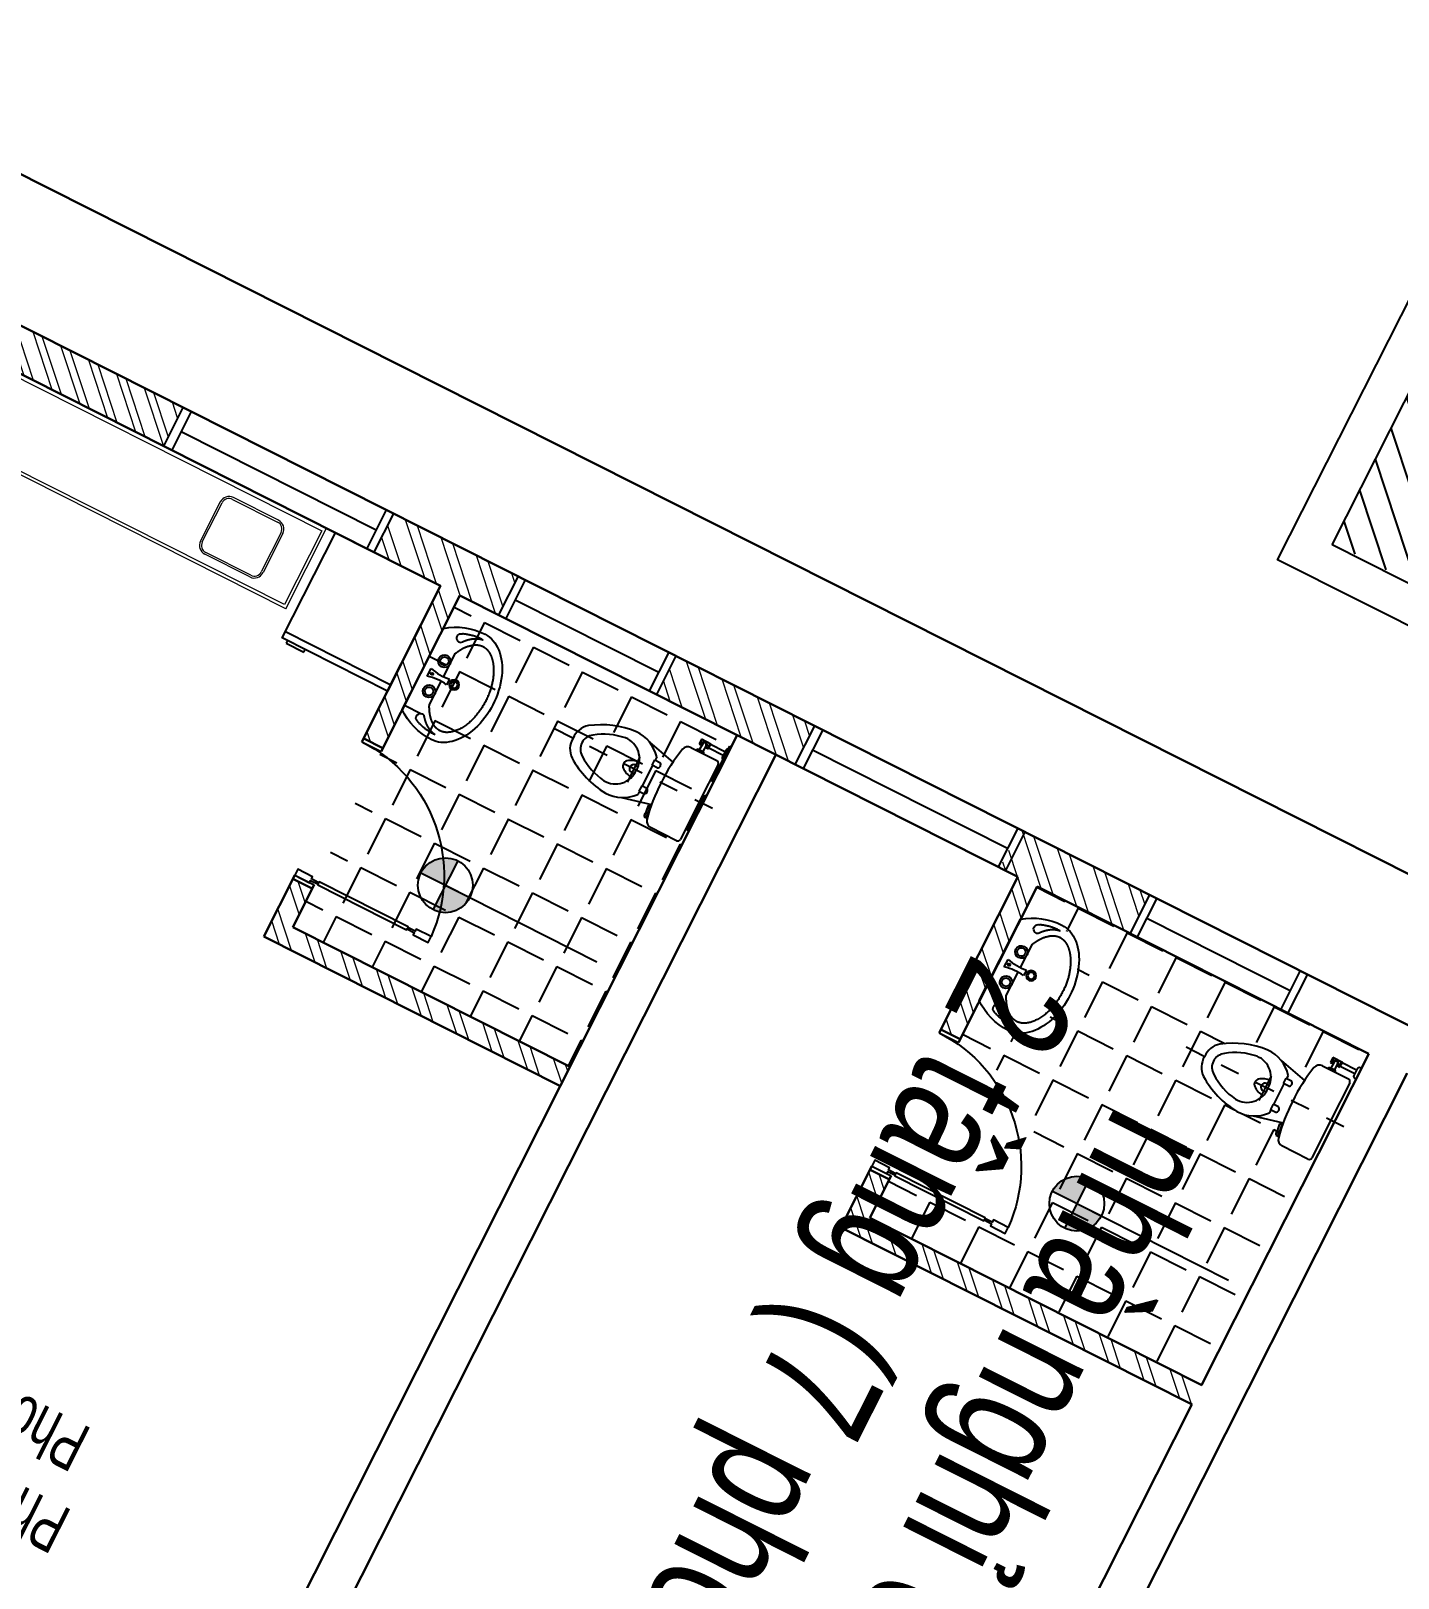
# Model space of a CAD drawing. Header units: metres. Extents: x 0 to 547597, y 0 to 1844684.
# Drawn here: x 543411.85 to 543418.8, y 1844567.6 to 1844575.48 of the extents above; entities that cross this region are included whole.
import ezdxf

# ---------------------------------------------------------------- set-up
doc = ezdxf.new("R2010")
doc.units = ezdxf.units.M
doc.linetypes.add('DASHDOT', pattern=[1, 0.5, -0.25, 0, -0.25])
for name, color, linetype in [('$DAM', 2, 'Continuous'), ('1', 7, 'Continuous'), ('5_Thep', 4, 'Continuous'), ('H', 7, 'Continuous'), ('INTERIER', 9, 'Continuous'), ('NOI-THAT', 32, 'Continuous'), ('VNC-Thay', 7, 'Continuous')]:
    doc.layers.add(name, color=color, linetype=linetype)
for name, color, linetype, lineweight in [('HATCH', 8, 'Continuous', 5), ('Text2', 7, 'Continuous', 20), ('tuong', 7, 'Continuous', 30)]:
    doc.layers.add(name, color=color, linetype=linetype, lineweight=lineweight)
doc.styles.add('cuong DAC', font='hoatbif.shx', dxfattribs={"width": 0.7})
doc.styles.add('VNA', font='hoatbif.shx', dxfattribs={"width": 0.8})

# ---------------------------------------------------------------- blocks, each defined once
blk = doc.blocks.new('cua')
blk.add_lwpolyline([(-16696.19807448714, 8505.647811495059), (-16773.97585226492, 8505.647811495059), (-16773.97585226492, 8517.314478161727), (-16812.8647411538, 8517.314478161727), (-16812.8647411538, 8513.425589272836), (-17279.53140782048, 8513.425589272792), (-17279.53140782048, 8517.31447816168), (-17318.42029670936, 8517.31447816168), (-17318.42029670936, 8505.647811495015), (-17396.19807448714, 8505.647811495015), (-17396.19807448714, 8536.758922606125), (-17318.42029670936, 8536.758922606125), (-17318.42029670936, 8525.092255939457), (-17279.53140782048, 8525.092255939457), (-17279.53140782048, 8528.981144828347), (-16812.8647411538, 8528.98114482839), (-16812.8647411538, 8525.092255939504), (-16773.97585226492, 8525.092255939504), (-16773.97585226492, 8536.758922606168), (-16696.19807448714, 8536.758922606168)], close=True)
blk.add_arc((-16695.66907456864, 8504.370692717283), 701.2773183000905, 90.04322037061468, 177.3528742839625)
blk = doc.blocks.new('LAV')
at = {"layer": 'NOI-THAT'}
for p, q in [((145.219574969422, -230.1586894102074), (142.9168766722578, 233.2717606964143)), ((32.21884723693074, 13.4114118610305), (31.55096125746786, 147.8270669393678)), ((-0.08025806363730226, 16.15236811112845), (0.08025806363730226, -16.15236811112845)), ((96.82746362879698, 5.865372994740028), (86.06588403806381, 5.811900740169222)), ((86.06588403806381, 5.811900740169222), (86.11938941381231, -4.956344667254598)), ((96.88096900454548, -4.902872412683791), (96.82746362879698, 5.865372994740028)), ((107.7228066589596, -21.00176826925599), (107.5087851559365, 22.07121336043929)), ((33.0107628240512, -145.9658706322953), (32.35051884692803, -13.0882097176509)), ((86.11938941381231, -4.956344667254598), (96.88096900454548, -4.902872412683791))]:
    blk.add_line(p, q, dxfattribs=at)
for radius in [25.84410800557292, 17.22940533704862]:
    blk.add_circle((-34.44232547674619, 0.9057137224153848), radius, dxfattribs=at)
for centre, start, end in [((40.68440553783148, 229.0131672480784), 242.7784148524127, 79.40505294573155), ((42.95053297340928, -227.0571997442021), 281.1643261622754, 117.7909642555943)]:
    blk.add_arc(centre, 22.94514318099504, start, end, dxfattribs=at)
for major_axis, ratio, start_param, end_param in [((1.495260191992124, -300.9291771554127), 0.6610589905331609, 3.141592653589839, 6.283185307179632), ((-315.1568780255221, -1.565954947811206), 0.9548551789215292, 4.020432548234856, 4.712389565324477), ((-315.1568780254954, -1.565954947757048), 0.9548551789215987, 1.570795741870226, 2.262752758945784)]:
    blk.add_ellipse((-57.01599826292659, 0.5573861477059836), major_axis=major_axis, ratio=ratio, start_param=start_param, end_param=end_param, dxfattribs=at)
at = {"layer": 'NOI-THAT', "extrusion": (0, 0, -0.9999999999999997)}
for centre in [(64.14143453854194, 86.46679678676082), (64.99752055040153, -85.82512973202029)]:
    blk.add_ellipse(centre, major_axis=(0.1605161244720039, -32.30473622228239), ratio=0.9993809746686814, dxfattribs=at)
at = {"layer": 'NOI-THAT', "extrusion": (0, 0, -1)}
for centre in [(64.14143453854194, 86.46679678676082), (64.99752055040153, -85.82512973202029)]:
    blk.add_ellipse(centre, major_axis=(-0.1070107562895699, 21.53649081482193), ratio=0.9993809746686813, dxfattribs=at)
at = {"layer": 'NOI-THAT', "extrusion": (0, 0, -0.9999999999999999)}
blk.add_ellipse((39.05471761377703, 285.8998890009716), major_axis=(1.354353743281756, -272.5709965105331), ratio=0.9993809746686365, start_param=-0.249048012321085, end_param=0.1491314032289188, dxfattribs=at)
at = {"layer": 'NOI-THAT', "extrusion": (0, 0, -1)}
blk.add_ellipse((41.89387336674554, -285.4955170531139), major_axis=(1.354354829603382, -272.5712118753692), ratio=0.9993809746683128, start_param=2.992461250346304, end_param=3.390641189495192, dxfattribs=at)
at = {"layer": 'NOI-THAT'}
for points, weights, knots in [([(31.55096125746786, 147.827066939386), (23.312948989289, 165.4744068782347), (13.31265402246208, 180.4399191348821), (-7.629077247227537, 211.7793683242524), (-33.21069143111527, 227.6321092259204), (-44.486008670312, 234.6193415989001), (-55.96616286483184, 238.0116005568451), (-63.80038192980282, 240.3265258925421), (-71.62951981525111, 240.9261321246921), (-74.54092377571214, 241.1491063504984), (-77.45007543633983, 241.1346513258795), (-88.18439037549251, 241.0813145442118), (-98.90189226636721, 237.7982610342771), (-110.3477694513131, 234.2920869604168), (-121.5530951904802, 227.1931525223663), (-146.9759115764899, 211.0869802473351), (-167.6051768995385, 179.5409726347025), (-167.9151352103072, 179.066988366427), (-168.2234761525035, 178.5900837405825), (-190.2908233089112, 144.45896945363), (-202.487254937776, 99.03218960424783), (-215.2571924750373, 51.46933197130784), (-214.9999699239997, -0.2980935531631985), (-214.7427473729913, -52.06551907761968), (-201.5007903494552, -99.49912852391935), (-188.6686650132324, -145.4646924117551), (-165.8203885879338, -179.6572999317686), (-162.5539691070881, -184.5455198230593), (-159.1244741127448, -189.1045371214097), (-140.7154670631715, -213.5766479486445), (-119.2970431343565, -226.8494900228214), (-108.0217258951889, -233.8367223957866), (-96.54157170066901, -237.2289813537755), (-85.79197406831372, -240.4053689044342), (-75.05765912913193, -240.3520321227952), (-73.05041455039463, -240.3420585039385), (-71.043159085777, -240.2190430567243), (-66.52134650766675, -239.9419219795782), (-62.00175385504554, -239.0913547516066), (-59.63276541240339, -238.6455216671566), (-57.26504654514429, -238.0422422478843), (-55.43494510064193, -237.5759442630188), (-53.60584229913366, -237.0156418311491), (-52.83769139631477, -236.7803369491992), (-52.06981416112103, -236.5284623804291), (-49.23628596293565, -235.599025147003), (-46.41024175674829, -234.445305885467), (-43.74914977200388, -233.3589275927916), (-41.09977295582939, -232.0757469122873), (-36.06299554427096, -229.6362692860093), (-31.09419056716431, -226.498797068296), (-31.02440659304557, -226.4547330970343), (-30.95463937499151, -226.4105333192674), (-25.23196332836235, -222.7850338906828), (-19.66094298569078, -218.2734787865738), (-13.51774559581826, -213.298560040086), (-7.633388699599891, -207.3072036783378), (-1.759345142563687, -201.3263481906288), (3.782204291972451, -194.4085166520201), (8.862244920819649, -188.0668128209763), (13.60609813012707, -181.0079918231895), (14.35635288206686, -179.8916179045736), (15.09744233403762, -178.7583534316036), (19.38423777882415, -172.2030408880928), (23.34870380860227, -165.1107050176324), (25.8320444078563, -160.6680674774361), (28.18019000445199, -156.0298644569957), (30.67544541544341, -151.1010809944528), (33.01076282402209, -145.9658706322916)], [1, 1.000919572861606, 1.010827474809378, 0.9851105129662574, 1.009779952820619, 1.005234675148428, 1.009230627501247, 1.008657363615327, 1.00861024753109, 1.008592727701194, 1.00864795722701, 1.007862066745325, 1.008065791406355, 1.003528461451454, 1.007517864071853, 0.9818859374605489, 1.006475481173745, 1.006147419806874, 1.005828398393119, 0.9835103565732518, 1.005434715120851, 0.9837439024121652, 1.004310016349428, 0.9826437749758625, 1.003187203687823, 0.9799855674505311, 1.002151532616711, 0.9980878032425269, 0.9952933097409425, 0.9805563765555676, 1.001117464528301, 0.9966123443632365, 1.000575191731384, 0.9997967482774912, 1, 1.000139371928707, 1.000313111796229, 1.000704722739953, 1.001270941690224, 1.001567986886598, 1.001913087286487, 1.002179991718034, 1.002475641066985, 1.002268595751503, 1.002100022282426, 1.001478463135217, 1.001379937487895, 1.001287180363919, 1.001658004061806, 1.002363741570722, 1.004748580390145, 1.004782154873939, 1.004816062153294, 0.9995745969293102, 0.9969704638660403, 0.9941145564780262, 0.9944306019722502, 0.9947462940306674, 0.9982268485056162, 1.001439004157314, 1.007346732996025, 1.008287447682526, 1.009296510378339, 1.005300809230828, 1.003021951181314, 1.001599730373199, 1.000846207706589, 1.000046718885885, 1], [1.094495175849366, 1.094495175849366, 1.094495175849366, 1.198105464891217, 1.198105464891217, 1.43164382111272, 1.43164382111272, 1.554160820678685, 1.554160820678685, 1.648916810919386, 1.648916810919386, 1.684151250655863, 1.684151250655863, 1.814066642650248, 1.814066642650248, 1.936375690589728, 1.936375690589728, 2.169149602565429, 2.169149602565429, 2.172426664256866, 2.172426664256866, 2.401682747774537, 2.401682747774537, 2.653103902822275, 2.653103902822275, 2.904243891897418, 2.904243891897418, 3.136017519082747, 3.136017519082747, 3.172923893933297, 3.172923893933297, 3.367551929381802, 3.367551929381802, 3.489018047868871, 3.489018047868871, 3.617893804535284, 3.617893804535284, 3.721504093577136, 3.721504093577136, 3.955042449798639, 3.955042449798639, 4.077559449364604, 4.077559449364604, 4.172315439605304, 4.172315439605304, 4.207549879341782, 4.207549879341782, 4.337465271336167, 4.337465271336167, 4.459774319275646, 4.459774319275646, 4.692548231251347, 4.692548231251347, 4.695825292942785, 4.695825292942785, 4.925081376460456, 4.925081376460456, 5.176502531508194, 5.176502531508194, 5.427642520583337, 5.427642520583337, 5.659416147768665, 5.659416147768665, 5.696322522619216, 5.696322522619216, 5.890950558067721, 5.890950558067721, 6.01241667655479, 6.01241667655479, 6.141292433221203, 6.141292433221203, 6.141292433221203]), ([(-64.13167593696562, 270.399684446926), (-61.61868861292901, 270.0779782595673), (-59.11073240898259, 269.6317503599021), (-55.79694070246482, 269.0421442452098), (-52.49536028139119, 268.2357754333971), (-49.96239374791912, 267.6171307380031), (-47.43843173807545, 266.8713277990792)], [0.999710505725065, 0.9997614219577969, 1, 0.9998591143365139, 1, 0.9999277999186861, 1], [3.863193614707236, 3.863193614707236, 3.863193614707236, 3.955042449798639, 3.955042449798639, 4.077559449364604, 4.077559449364604, 4.172315439605304, 4.172315439605304, 4.172315439605304]), ([(-47.43843173851201, 266.8713277992101), (-46.38363101890722, 266.5596458192343), (-45.33065004421223, 266.2258058243788), (-41.47443291499803, 265.0032201011818), (-37.64867935205984, 263.4855513406546), (-34.08931125504023, 262.0735571598376), (-30.56381134955154, 260.4090885679798), (-23.97511004361152, 257.2984130102304), (-17.53779655830294, 253.3225964863559), (-17.44839221592699, 253.2673785351835), (-17.35902106594585, 253.2119958812582)], [1, 0.9999763375357525, 1, 0.9996969558524103, 1, 0.9997544854862044, 1, 0.9992061890661477, 1, 0.9999993227214906, 1], [4.172315439605304, 4.172315439605304, 4.172315439605304, 4.207549879341782, 4.207549879341782, 4.337465271336167, 4.337465271336167, 4.459774319275646, 4.459774319275646, 4.692548231251347, 4.692548231251347, 4.695825292942785, 4.695825292942785, 4.695825292942785]), ([(-17.35902106620779, 253.2119958814328), (-10.11539998064108, 248.7231763943455), (-3.13111818440666, 243.1811367976807), (4.402860940273968, 237.2029114271318), (11.55866065023292, 230.060378340193), (18.56842006304942, 223.0636147963851), (25.1411718865711, 215.0235389863119), (27.7018833398033, 211.8911653984431), (30.18854063424804, 208.6093338944518)], [1, 0.998872171145026, 1, 0.998666264258704, 1, 0.9986583569567408, 1, 0.9995019702284496, 0.9994336168805344], [4.695825292942785, 4.695825292942785, 4.695825292942785, 4.925081376460456, 4.925081376460456, 5.176502531508194, 5.176502531508194, 5.427642520583337, 5.427642520583337, 5.527624157134832, 5.527624157134832, 5.527624157134832]), ([(-14.84955475099559, -251.8316329005138), (-7.650898422885797, -247.2710524672255), (-0.7220348235714482, -241.6598810813121), (6.752164419580367, -235.607082909668), (13.83663275708386, -228.3937926228064), (20.7765165752935, -221.3277159389509), (27.26904659550928, -213.2227212133112), (29.79850403276214, -210.0650555385037), (32.25242574822914, -206.7586752314199)], [1, 0.998872171145026, 1, 0.998666264258704, 1, 0.9986583569567408, 1, 0.9995019702284496, 0.9994336168805344], [4.695825292942785, 4.695825292942785, 4.695825292942785, 4.925081376460456, 4.925081376460456, 5.176502531508194, 5.176502531508194, 5.427642520583337, 5.427642520583337, 5.527624157134832, 5.527624157134832, 5.527624157134832]), ([(-61.44909959733199, -269.4832702748645), (-58.93943327247689, -269.1366074710062), (-56.43603523842467, -268.6654790995053), (-53.12826629482156, -268.0429717017214), (-49.83486208620889, -267.2038336580408), (-47.308168328178, -266.5600484671268), (-44.79174226852774, -265.7892007927549)], [0.999710505725065, 0.9997614219577969, 1, 0.9998591143365139, 1, 0.9999277999186861, 1], [3.863193614707236, 3.863193614707236, 3.863193614707236, 3.955042449798639, 3.955042449798639, 4.077559449364604, 4.077559449364604, 4.172315439605304, 4.172315439605304, 4.172315439605304]), ([(-44.7917422689643, -265.7892007929004), (-43.74009093343925, -265.4670522508641), (-42.69047944540216, -265.122764871554), (-38.84660201916991, -263.86191883418), (-35.03611900621036, -262.3063070576718), (-31.49095817781927, -260.8590118157554), (-27.98217280187237, -259.1595911901204), (-21.42470878029417, -255.9835948220536), (-15.02722233584791, -251.9440046037162), (-14.93837112955224, -251.8879009344053), (-14.84955475076276, -251.8316329003537)], [1, 0.9999763375357525, 1, 0.9996969558524103, 1, 0.9997544854862044, 1, 0.9992061890661477, 1, 0.9999993227214906, 1], [4.172315439605304, 4.172315439605304, 4.172315439605304, 4.207549879341782, 4.207549879341782, 4.337465271336167, 4.337465271336167, 4.459774319275646, 4.459774319275646, 4.692548231251347, 4.692548231251347, 4.695825292942785, 4.695825292942785, 4.695825292942785])]:
    blk.add_rational_spline(points, weights, degree=2, knots=knots, dxfattribs=at)
for points in [[(-64.13167593696562, 270.3996844469439), (-14.17152273394458, 274.7947565236063), (44.90320658612472, 251.567131718042)], [(-61.44909959733199, -269.4832702748648), (-11.44773778786475, -273.3816524807004), (47.39325294808073, -249.5681267535654)]]:
    blk.add_rational_spline(points, [0.9859906609658029, 0.9635603580494507, 0.9729310037349388], degree=2, dxfattribs=at)
blk = doc.blocks.new('A$C39A50270')
at = {"layer": 'INTERIER', "linetype": 'DASHDOT'}
blk.add_line((249.856633931282, 751.0770170441501), (249.856633931282, 1.627724486752413e-05), dxfattribs=at)
at = {"layer": 'INTERIER'}
for p, q in [((-3.730616299435496e-06, 702.6209020710339), (-3.730616299435496e-06, 700.8724979046347)), ((9.068563355162041, 691.8039308188563), (40.44476404215675, 691.8039308188563)), ((15.95432592218276, 691.8039308188563), (15.95432592218276, 624.6284599398168)), ((32.45873566242517, 691.8039308188563), (32.45873566242517, 624.6485886957635)), ((49.51333112796419, 700.8724979046347), (49.51333112796419, 702.6209020710339)), ((63.32640161391464, 556.970516114412), (63.32640161394374, 677.9150223027355)), ((75.58160179320839, 690.170222481891), (249.856633931282, 690.1702224818837)), ((249.856633931282, 690.1702224818837), (424.1316660693265, 690.1702224818837)), ((436.3868662485911, 677.9150223027355), (436.3868662485911, 556.9705161143465)), ((35.20950583161903, 624.6519435313494), (13.2035557529889, 624.6251051042018)), ((13.2035557529889, 624.6251051042018), (13.2035557529889, 580.6178250448102)), ((13.2035557529889, 584.0185648296574), (35.20950583161903, 584.0185648296574)), ((13.2035557529889, 580.6178250448102), (35.20950583161903, 580.6178250448102)), ((35.21365336619783, 621.2512062755086), (13.20770328759681, 621.2243678483901)), ((27.45292499556672, 609.7914847173633), (56.7438040546549, 608.7973274559154)), ((27.45292499556672, 593.921510402517), (56.7438040546549, 592.927353141069)), ((35.20950583161903, 609.7914847173633), (35.20950583161903, 624.6519435313494)), ((35.20950583161903, 580.6178250448102), (35.20950583161903, 593.921510402517)), ((56.7438040546549, 611.6338335817818), (56.7438040546549, 587.8238318403855)), ((63.54177876363974, 616.7323146134404), (61.84228508645901, 616.7323146134404)), ((61.84228508645901, 582.7253508086978), (63.32640161394374, 582.7253508086978)), ((120.6663996937859, 393.9542702748695), (151.687200234388, 517.9575316136434)), ((406.8367615775496, 524.3210767483943), (357.0222480519442, 517.0904218922915)), ((357.0222480519442, 517.0904218922915), (358.5144218470377, 506.8103140496205)), ((357.0222480519442, 517.0904218922915), (358.5462252732541, 507.1796635158498)), ((389.0567915753054, 511.2435869727888), (387.5646177803574, 521.5236948154889)), ((391.4462014283054, 522.087112776786), (390.9967783531174, 524.3632828626687)), ((403.4456701689051, 523.8288545059004), (402.896706219879, 526.6091641692001)), ((408.3289353726723, 514.0409689058688), (406.8367615775496, 524.3210767483943)), ((177.3107446463546, 446.1351907534372), (177.3107446463546, 470.2274174391314)), ((201.9927528788685, 470.2274174391314), (201.9927528788685, 446.1351907534372)), ((297.7205149836955, 470.2274174391314), (297.7205149836955, 446.1351907534372)), ((322.4025232162094, 446.1351907534372), (322.4025232162094, 470.2274174391314)), ((358.5144218470377, 506.8103140496205), (408.3289353726723, 514.0409689058688)), ((162.7767883843917, 447.9851613665487), (177.3107446463546, 447.9851613665487)), ((201.9927528788685, 446.1351907534372), (177.3107446463546, 446.1351907534372)), ((201.9927528788685, 447.9851613665487), (297.7205149836955, 447.9851613665487)), ((297.7205149836955, 446.1351907534372), (322.4025232162094, 446.1351907534372)), ((322.4025232162094, 447.9851613665487), (336.9364794779976, 447.9851613665487)), ((195.6875005353359, 385.5842990918572), (311.6783137372695, 385.5842990918572))]:
    blk.add_line(p, q, dxfattribs=at)
blk.add_lwpolyline([(379.046868168778, 393.9542702748695), (348.026067628176, 517.9575316136434)], dxfattribs=at)
for centre, radius, start, end in [((9.068563355162041, 700.8724979046056), 9.068567085736525, 179.9999999999879, 270), ((40.44476404212764, 700.8724979046056), 9.068567085736525, 270, 0), ((75.58160179315018, 677.91502230267), 12.25520017922099, 89.99999999972785, 179.9999999996939), ((424.1316660693847, 677.9150223026772), 12.25520017920644, 2.72167735938598e-10, 90.00000000027217), ((27.45292499553761, 601.8564975599547), 11.33397451188763, 46.81427432856571, 313.1857256714344), ((27.45292499553761, 601.8564975599547), 7.934987157421576, 90.00000000000001, 270), ((61.84228508642991, 611.6338335817236), 5.098481031697943, 90.00000000000001, 180), ((61.84228508642991, 587.8238318403273), 5.098481031697943, 180, 270), ((93.35863043551217, 557.9561626458199), 30.04839874400415, 181.8797513637029, 255.4377302387578), ((236.3982964538736, 1233.541644583591), 720.580732852142, 257.9367786030259, 271.070179564612), ((263.3149714088941, 1233.541644584013), 720.5807328525686, 268.9298204353667, 282.0632213969527), ((406.3546374270227, 557.956162645718), 30.04839874395722, 284.5622697613204, 358.1202486363637), ((189.6517487624951, 465.4180992289002), 13.24499619650789, 21.29097913134733, 158.7090208686492), ((310.0615191000106, 465.4180992289002), 13.24499619650789, 21.29097913135089, 158.7090208686527), ((397.2035153957258, 524.1256376720521), 14.01096142558444, 243.9862954782158, 312.5314896204807), ((257.0372255306283, 331.0954611840098), 150.1606873310732, 128.8828776800057, 182.1510650557885), ((243.0367903988517, 304.2146140976656), 93.11630415865191, 85.79989308347976, 184.6027664260629), ((291.0338570932799, 393.2223190965851), 75.92458165369601, 180.1343466583065, 219.8111387442022), ((249.8566339312529, 384.8527891852682), 17.64991905869598, 135.846709487952, 44.15329051206132), ((256.676477463654, 304.2146140976656), 93.11630415865692, 355.3972335739388, 94.20010691652027), ((208.6794107692258, 393.2223190965851), 75.92458165369601, 320.1888612557979, 359.8656533416952), ((242.6760423319356, 331.0954611840098), 150.1606873310732, 357.8489349442115, 51.11712232002161), ((496.6477639362274, 357.0671390940515), 390.9452534130452, 184.6374162754524, 214.4477575933181), ((247.943466670491, 357.3065647577132), 19.82892089005272, 219.8111387442018, 274.9287677686199), ((251.7698011920729, 357.3065647577132), 19.82892089005272, 265.0712322313802, 320.1888612557982), ((3.065503926278325, 357.0671390940515), 390.9452534130453, 325.552242406682, 355.3625837245476), ((419.7800600629125, 331.772193019362), 271.8258548286743, 187.4042329158149, 216.42045517906), ((79.93320779959322, 331.772193019362), 271.8258548286743, 323.5795448209401, 352.5957670841851), ((242.309209409781, 187.9403024171734), 85.65257551496224, 217.3914320991342, 275.0552729427117), ((249.8566339312529, 201.4135460835205), 57.83617968697051, 212.4421018944705, 327.5578981055308), ((257.4040584527247, 187.9403024171734), 85.65257551495513, 264.9447270572863, 322.6085679008691)]:
    blk.add_arc(centre, radius, start, end, dxfattribs=at)
blk = doc.blocks.new('mb moiTQK')
at = {"layer": '$DAM'}
h = blk.add_hatch(color=8, dxfattribs=at)
h.paths.add_polyline_path([(-68.5895590543879, -111.2221247673733, 0.4142135623730676), (-68.44989887849817, -111.3617849434958), (-68.44989887849817, -111.2221247673733)])
h.paths.add_polyline_path([(-68.44989887849817, -111.0824645913671), (-68.44989887849817, -111.2221247673733), (-68.31023870237561, -111.2221247673733, 0.4142135623730676)])
h = blk.add_hatch(color=8, dxfattribs=at)
h.paths.add_polyline_path([(-68.5895590543879, -114.8221247674664, 0.4142135623730676), (-68.44989887849817, -114.9617849434725), (-68.44989887849817, -114.8221247674664)])
h.paths.add_polyline_path([(-68.44989887849817, -114.6824645913438), (-68.44989887849817, -114.8221247674664), (-68.31023870237561, -114.8221247674664, 0.4142135623730676)])
at = {"ltscale": 100}
h = blk.add_hatch(dxfattribs=at)
h.set_pattern_fill('ANSI31', color=8)
h.set_pattern_definition([(45, (-1985.820568154021, 664.6748889882583), (-0.08838834764831845, 0.08838834764831845), [])])
h.paths.add_polyline_path([(-77.41982547860982, -106.3706921101547), (-77.41982547860982, -106.5706921101082), (-76.13946325603331, -106.5706921101082), (-75.83821449490654, -106.8706895110662), (-75.83530068273114, -107.5706921101082), (-75.63530068277771, -107.5706921101082), (-75.6382144949531, -106.8706895110662), (-75.33946325621957, -106.5706921101082), (-74.03868163625168, -106.5706921101082), (-74.03868163625168, -106.3706921101547)])
h.paths.add_polyline_path([(-72.53946325617301, -106.5706921101082), (-72.23821449504624, -106.8706895110662), (-72.22905490981805, -109.0711516487644), (-72.25070220410282, -111.0711516487644), (-72.55070220414939, -111.3711516486946), (-73.83724394618923, -111.3711516486946), (-73.83712841189856, -111.5711516487644), (-72.04029577077756, -111.5711516487644), (-72.04029577077756, -106.3706921101547), (-73.83868166679906, -106.3706921101547), (-73.83868166679906, -106.5706921101082)])
h.paths.add_polyline_path([(-74.03712844514678, -111.5711516487644), (-74.03724397967028, -111.3711516486946), (-75.32905490991118, -111.3711516486946), (-75.62905490995774, -111.0711516487644), (-75.62905490995774, -110.3711516486946), (-75.82905490991118, -110.3711516486946), (-75.82905490991118, -111.0711516487644), (-76.12905490995774, -111.3711516486946), (-78.92905491000431, -111.3711516486946), (-79.22905490981805, -111.0711516487644), (-79.22905490981805, -110.1711516487412), (-79.43163279063458, -110.1711516487412), (-79.42905491000431, -111.5711516487644)])
h.paths.add_polyline_path([(-79.4306926614737, -110.6817186386324), (-79.22905490981805, -110.6817186386324), (-79.22905490981805, -108.8711516486946), (-79.2381748635454, -106.8706889925524), (-78.93954252583364, -106.5706921101082), (-77.61982544806244, -106.5706921101082), (-77.61982544806244, -106.3706921101547), (-79.43863074147532, -106.3706921100383)])
h.paths.add_polyline_path([(-79.43200105932931, -109.9711516487877), (-79.43055381361785, -110.7571243728743), (-79.22905490981805, -110.7571243728743), (-79.22905490981805, -109.9711516487877)])
at = {"layer": 'H'}
h = blk.add_hatch(dxfattribs=at)
h.set_pattern_fill('ANGLE', color=256, scale=0.04, style=0)
h.set_pattern_definition([(0, (-4210.916868326407, 1326.581096544163), (0, 0.2794), [0.2032, -0.0762]), (90, (-4210.916868326407, 1326.581096544163), (-0.2794, 1.710831578408853e-17), [0.2032, -0.0762])])
edge = h.paths.add_edge_path()
edge.add_line((-69.17360130270401, -110.2377810250036), (-69.19710325208882, -110.2589750163024))
edge.add_ellipse((-69.19710325232165, -110.2739846957847), major_axis=(-0.01061344617143261, 0.01061344617143262), ratio=0.9999999999951305, start_angle=225.0000000001395, end_angle=315.0000000000827, ccw=False)
edge.add_line((-69.1820935855286, -110.273984665051), (-69.18209357016178, -110.2739846805343))
edge.add_line((-69.18209356992895, -110.2739846805343), (-69.18209357272292, -110.2739846957847))
edge.add_line((-69.18209357272292, -110.2739846957847), (-69.18209357272292, -110.4253875411814))
edge.add_ellipse((-69.21887584651279, -110.4209055141545), major_axis=(-0.02602299904879707, -0.02602299904879707), ratio=0.9999999999987375, start_angle=115.7337503654199, end_angle=133.1202486363608, ccw=False)
edge.add_ellipse((-69.21887584651279, -110.4209055141545), major_axis=(-0.02602299904879707, -0.02602299904879707), ratio=0.9999999999987375, start_angle=88.92785837552509, end_angle=115.7337503654199, ccw=False)
edge.add_ellipse((-69.21887584651279, -110.4209055141545), major_axis=(-0.02602299904879707, -0.02602299904879707), ratio=0.9999999999987375, start_angle=72.02269898301228, end_angle=88.92785837552509, ccw=False)
edge.add_line((-69.20215506331454, -110.4536897841608), (-69.21674437393824, -110.4727168187964))
edge.add_line((-69.21674437370541, -110.4727168187964), (-69.21645780528354, -110.474691088777))
edge.add_line((-69.21645780528354, -110.474691088777), (-69.2184836512098, -110.4749851435189))
edge.add_ellipse((-69.230083775161, -110.4623397893737), major_axis=(-0.01213399885153203, -0.01213399885153202), ratio=0.9999999999993507, start_angle=18.986295478181376, end_angle=87.53148962062721, ccw=False)
edge.add_line((-69.23760994189809, -110.4777613545302), (-69.24696321824024, -110.4791189973475))
edge.add_line((-69.24696321824024, -110.4791189973475), (-69.28012239319662, -110.510635794606))
edge.add_line((-69.28012239342945, -110.510635794606), (-69.2769595090432, -110.5232791812159))
edge.add_line((-69.2769595090432, -110.5232791812159), (-69.27131782999652, -110.5458313591079))
edge.add_line((-69.27131782976369, -110.5458313592243), (-69.26309343279729, -110.5787077528657))
edge.add_line((-69.26309343279729, -110.5787077527493), (-69.24461115027236, -110.6413793162209))
edge.add_ellipse((-69.41934285002219, -110.6987554369261), major_axis=(-0.1300445809734251, 0.1300445809734252), ratio=0.9999999999998888, start_angle=236.9045321402799, end_angle=243.1784724762559, ccw=False)
edge.add_ellipse((-69.41934285002219, -110.6987554369261), major_axis=(-0.1300445809734251, 0.1300445809734252), ratio=0.9999999999998888, start_angle=231.909775454526, end_angle=236.9045321402799, ccw=False)
edge.add_ellipse((-69.41934285002219, -110.6987554369261), major_axis=(-0.1300445809734251, 0.1300445809734252), ratio=0.9999999999998888, start_angle=222.8489349442114, end_angle=231.909775454526, ccw=False)
edge.add_ellipse((-69.71280826387385, -110.6669463635189), major_axis=(-0.3385727154507743, 0.3385727154507744), ratio=0.9999999999998155, start_angle=216.6723344351968, end_angle=220.3625837245576, ccw=False)
edge.add_ellipse((-69.71280826387385, -110.6669463635189), major_axis=(-0.3385727154507743, 0.3385727154507744), ratio=0.9999999999998155, start_angle=209.4035012657353, end_angle=216.6723344351968, ccw=False)
edge.add_ellipse((-69.71280826387385, -110.6669463635189), major_axis=(-0.3385727154507743, 0.3385727154507744), ratio=0.9999999999998155, start_angle=205.4574130653916, end_angle=209.4035012657353, ccw=False)
edge.add_ellipse((-69.71280826387385, -110.6669463635189), major_axis=(-0.3385727154507743, 0.3385727154507744), ratio=0.9999999999998155, start_angle=199.6004753437444, end_angle=205.4574130653916, ccw=False)
edge.add_ellipse((-69.71280826387385, -110.6669463635189), major_axis=(-0.3385727154507743, 0.3385727154507744), ratio=0.9999999999998155, start_angle=195.0996854274069, end_angle=199.6004753437444, ccw=False)
edge.add_ellipse((-69.71280826387385, -110.6669463635189), major_axis=(-0.3385727154507743, 0.3385727154507744), ratio=0.9999999999998155, start_angle=190.5522424066895, end_angle=195.0996854274069, ccw=False)
edge.add_ellipse((-69.40130456435884, -110.8740861556725), major_axis=(-0.07417822527405135, -0.07417822527405127), ratio=0.9999999999983586, start_angle=73.13354772667248, end_angle=97.60856790086672, ccw=False)
edge.add_line((-69.3518394291533, -110.9665957151446), (-69.36125851624104, -110.9711805767146))
edge.add_ellipse((-69.40130456435884, -110.8740861556725), major_axis=(-0.07417822527405135, -0.07417822527405127), ratio=0.9999999999983586, start_angle=52.9508417576933, end_angle=73.13354772667248, ccw=False)
edge.add_ellipse((-69.40130456435884, -110.8740861556725), major_axis=(-0.07417822527405135, -0.07417822527405127), ratio=0.9999999999983586, start_angle=39.94472705733142, end_angle=52.9508417576933, ccw=False)
edge.add_ellipse((-69.41979213237221, -110.8740861556725), major_axis=(-0.07417822527407407, 0.07417822527407408), ratio=0.9999999999980035, start_angle=128.5067561824882, end_angle=140.0552729426585, ccw=False)
edge.add_ellipse((-69.41979213237221, -110.8740861556725), major_axis=(-0.07417822527407407, 0.07417822527407408), ratio=0.9999999999980035, start_angle=106.6405988160688, end_angle=128.5067561824882, ccw=False)
edge.add_line((-69.45950660590472, -110.9713482704246), (-69.46962154462392, -110.9664000109769))
edge.add_ellipse((-69.41979213237221, -110.8740861556725), major_axis=(-0.07417822527407407, 0.07417822527407408), ratio=0.9999999999980035, start_angle=94.59483733687102, end_angle=106.6405988160688, ccw=False)
edge.add_ellipse((-69.41979213237221, -110.8740861556725), major_axis=(-0.07417822527407407, 0.07417822527407408), ratio=0.9999999999980035, start_angle=82.39143209913601, end_angle=94.59483733687102, ccw=False)
edge.add_ellipse((-69.1082884328572, -110.6669463635189), major_axis=(-0.3385727154507744, -0.3385727154507741), ratio=0.9999999999998159, start_angle=-12.510860241714113, end_angle=-10.552242406689516, ccw=False)
edge.add_ellipse((-69.1082884328572, -110.6669463635189), major_axis=(-0.3385727154507744, -0.3385727154507741), ratio=0.9999999999998159, start_angle=-18.39220645846501, end_angle=-12.510860241714113, ccw=False)
edge.add_ellipse((-69.1082884328572, -110.6669463635189), major_axis=(-0.3385727154507744, -0.3385727154507741), ratio=0.9999999999998159, start_angle=-22.295670496512628, end_angle=-18.39220645846501, ccw=False)
edge.add_ellipse((-69.1082884328572, -110.6669463635189), major_axis=(-0.3385727154507744, -0.3385727154507741), ratio=0.9999999999998159, start_angle=-26.527629609790324, end_angle=-22.295670496512628, ccw=False)
edge.add_ellipse((-69.1082884328572, -110.6669463635189), major_axis=(-0.3385727154507744, -0.3385727154507741), ratio=0.9999999999998159, start_angle=-30.542681757510195, end_angle=-26.527629609790324, ccw=False)
edge.add_ellipse((-69.1082884328572, -110.6669463635189), major_axis=(-0.3385727154507744, -0.3385727154507741), ratio=0.9999999999998159, start_angle=-37.227248494407775, end_angle=-30.542681757510195, ccw=False)
edge.add_ellipse((-69.1082884328572, -110.6669463635189), major_axis=(-0.3385727154507744, -0.3385727154507741), ratio=0.9999999999998159, start_angle=-40.362583724557624, end_angle=-37.227248494407775, ccw=False)
edge.add_ellipse((-69.40175384670886, -110.6987554369261), major_axis=(-0.1300445809733947, 0.1300445809733948), ratio=0.9999999999994788, start_angle=399.53052559303785, end_angle=407.15106505580695, ccw=False)
edge.add_ellipse((-69.40175384670886, -110.6987554369261), major_axis=(-0.1300445809733947, 0.1300445809733948), ratio=0.9999999999994788, start_angle=386.33391589811816, end_angle=399.53052559303785, ccw=False)
edge.add_line((-69.57599092918838, -110.6398943704552), (-69.55555494564044, -110.5689207890536))
edge.add_line((-69.55555494564044, -110.5689207890536), (-69.54615214854869, -110.5313338314881))
edge.add_line((-69.54615214831585, -110.5313338314881), (-69.53123387686367, -110.4716991904424))
edge.add_line((-69.5312338770965, -110.471699190326), (-69.54641065645421, -110.4679025495424))
edge.add_ellipse((-69.4270315823743, -109.5934754090849), major_axis=(-0.6240489513386419, -0.6240489513386415), ratio=0.9999999999998862, start_angle=36.1686403646699, end_angle=37.22589202700158, ccw=False)
edge.add_ellipse((-69.4270315823743, -109.5934754090849), major_axis=(-0.6240489513386419, -0.6240489513386415), ratio=0.9999999999998862, start_angle=34.94964479658512, end_angle=36.1686403646699, ccw=False)
edge.add_ellipse((-69.4270315823743, -109.5934754090849), major_axis=(-0.6240489513386419, -0.6240489513386415), ratio=0.9999999999998862, start_angle=32.93677860302961, end_angle=34.94964479658512, ccw=False)
edge.add_ellipse((-69.60222085021826, -110.4209055141545), major_axis=(-0.02602299904885047, -0.02602299904885045), ratio=0.9999999999984412, start_angle=-43.12024863626323, end_angle=30.437730238811525, ccw=False)
edge.add_line((-69.63603885719942, -110.4349030333105), (-69.6365955864677, -110.4344129918608))
edge.add_ellipse((-69.60222085021826, -110.4209055141545), major_axis=(-0.02602299904885047, -0.02602299904885045), ratio=0.9999999999984412, start_angle=-43.12024863626323, end_angle=30.437730238811525, ccw=False)
edge.add_line((-69.63900312400813, -110.4221126945922), (-69.63900312400813, -110.4060587650164))
edge.add_line((-69.63900312400813, -110.4060587651329), (-69.67343957458081, -110.3931504155043))
edge.add_line((-69.67343957458081, -110.3931504155043), (-69.70039158306474, -110.3931504155043))
edge.add_line((-69.70039158306474, -110.3931504155043), (-69.70039158306474, -110.3392520572524))
edge.add_line((-69.70039158306474, -110.339252057136), (-69.6970225497281, -110.2981110318796))
edge.add_line((-69.69702254949527, -110.298111031996), (-69.69702254949527, -110.2764834724366))
edge.add_line((-69.69702254949527, -110.2764834723202), (-69.70900804099085, -110.2563907998846))
edge.add_ellipse((-69.705455956435, -110.2458672969369), major_axis=(-0.007853706770110104, 0.007853706770110111), ratio=0.9999999999982453, start_angle=45.000000000050306, end_angle=116.34849427808149, ccw=False)
edge.add_line((-69.71656277511659, -110.2508029107702), (-69.71656277511659, -110.243725921493))
edge.add_line((-69.71656277511659, -110.2437259213766), (-69.41054834836552, -110.2403753630351))
edge.add_line((-69.41054834836552, -110.2403753631515), (-69.41054834836552, -110.2377810250036))
edge.add_line((-69.41054834836552, -110.2377810250036), (-69.8002637917308, -110.2377810250036))
edge.add_line((-69.8002637917308, -110.2377810250036), (-69.8002637917308, -112.1297711628721))
edge.add_line((-69.8002637917308, -112.1297711628721), (-69.61341924421879, -112.1297711628721))
edge.add_ellipse((-69.3807048696691, -111.9298382878769), major_axis=(-0.001565954946427623, -0.3151568780256919), ratio=0.9548551789210822, start_angle=279.6675056297568, end_angle=309.646183168858, ccw=False)
edge.add_ellipse((-69.3807048696691, -111.9298382878769), major_axis=(-0.001565954946427623, -0.3151568780256919), ratio=0.9548551789210822, start_angle=269.9999664851733, end_angle=279.6675056297568, ccw=False)
edge.add_ellipse((-69.3807048696691, -111.9298382878769), major_axis=(-0.3009291771554272, 0.001495260191939073), ratio=0.6610589905330815, start_angle=347.54566968086255, end_angle=359.99999999999255, ccw=False)
edge.add_ellipse((-69.3807048696691, -111.9298382878769), major_axis=(-0.3009291771554272, 0.001495260191939073), ratio=0.6610589905330815, start_angle=332.8491961373994, end_angle=347.54566968086255, ccw=False)
edge.add_ellipse((-69.3807048696691, -111.9298382878769), major_axis=(-0.3009291771554272, 0.001495260191939073), ratio=0.6610589905330815, start_angle=316.71891831051175, end_angle=332.8491961373994, ccw=False)
edge.add_ellipse((-69.3807048696691, -111.9298382878769), major_axis=(-0.3009291771554272, 0.001495260191939073), ratio=0.6610589905330815, start_angle=300.3382238212961, end_angle=316.71891831051175, ccw=False)
edge.add_ellipse((-69.3807048696691, -111.9298382878769), major_axis=(-0.3009291771554272, 0.001495260191939073), ratio=0.6610589905330815, start_angle=288.49624762678417, end_angle=300.3382238212961, ccw=False)
edge.add_ellipse((-69.3807048696691, -111.9298382878769), major_axis=(-0.3009291771554272, 0.001495260191939073), ratio=0.6610589905330815, start_angle=270.00000000399655, end_angle=288.49624762678417, ccw=False)
edge.add_ellipse((-69.3807048696691, -111.9298382878769), major_axis=(-0.3009291771554272, 0.001495260191939073), ratio=0.6610589905330815, start_angle=256.9448041040596, end_angle=270.00000000399655, ccw=False)
edge.add_ellipse((-69.3807048696691, -111.9298382878769), major_axis=(-0.3009291771554272, 0.001495260191939073), ratio=0.6610589905330815, start_angle=225.6616165036498, end_angle=256.9448041040596, ccw=False)
edge.add_line((-69.22233503536711, -111.7616341540124), (-69.21858201191219, -111.7626937205204))
edge.add_line((-69.21858201191219, -111.762693720404), (-69.21314394046942, -111.7655748490942))
edge.add_ellipse((-69.3807048696691, -111.9298382878769), major_axis=(-0.3009291771554272, 0.001495260191939073), ratio=0.6610589905330815, start_angle=225.6616165036498, end_angle=256.9448041040596, ccw=False)
edge.add_ellipse((-69.3807048696691, -111.9298382878769), major_axis=(-0.3009291771554272, 0.001495260191939073), ratio=0.6610589905330815, start_angle=207.6482515690977, end_angle=225.6616165036498, ccw=False)
edge.add_ellipse((-69.3807048696691, -111.9298382878769), major_axis=(-0.3009291771554272, 0.001495260191939073), ratio=0.6610589905330815, start_angle=179.9999999999926, end_angle=207.6482515690977, ccw=False)
edge.add_line((-69.08461809383164, -111.8971610978478), (-69.08352665082941, -111.8993510795989))
edge.add_line((-69.08352665082941, -111.8993510795989), (-69.08353797361644, -111.9011405535275))
edge.add_ellipse((-69.3807048696691, -111.9298382878769), major_axis=(-0.3009291771554272, 0.001495260191939073), ratio=0.6610589905330815, start_angle=179.9999999999926, end_angle=207.6482515690977)
edge.add_ellipse((-69.3807048696691, -111.9298382878769), major_axis=(-0.001565954948571074, -0.3151568780256528), ratio=0.954855178921121, start_angle=80.62083465753778, end_angle=90.00003351386022, ccw=False)
edge.add_ellipse((-69.3807048696691, -111.9298382878769), major_axis=(-0.001565954948571074, -0.3151568780256528), ratio=0.954855178921121, start_angle=50.89749181588638, end_angle=80.62083465753778, ccw=False)
edge.add_line((-69.11225710289011, -112.0709368453826), (-69.11336963639053, -112.0744185592047))
edge.add_line((-69.11336963639053, -112.0744185592047), (-69.1170332689436, -112.0802465408341))
edge.add_ellipse((-69.3807048696691, -111.9298382878769), major_axis=(-0.001565954948571074, -0.3151568780256528), ratio=0.954855178921121, start_angle=50.89749181588638, end_angle=80.62083465753778, ccw=False)
edge.add_line((-69.14816583452205, -112.1297711628721), (-68.91026379160041, -112.1297711628721))
edge.add_ellipse((-68.14887720571289, -112.1303455055458), major_axis=(-0.0009984001523244803, -0.7613861481380101), ratio=0.9999999999865509, start_angle=182.7222572144839, end_angle=270.0319111278278, ccw=False)
edge.add_line((-68.18404156939516, -111.3697711628628), (-68.1502637915911, -111.3697711628628))
edge.add_line((-68.15026379182393, -111.3697711628628), (-68.15026379182393, -111.4542156072566))
edge.add_line((-68.15026379182393, -111.4542156072566), (-68.16293045847135, -111.4542156072566))
edge.add_line((-68.16293045847135, -111.4542156072566), (-68.16293045847135, -111.4964378294534))
edge.add_line((-68.16293045847135, -111.4964378294534), (-68.15870823633315, -111.4964378294534))
edge.add_line((-68.15870823610032, -111.4964378294534), (-68.15870823610032, -112.0031044961651))
edge.add_line((-68.15870823610032, -112.0031044961651), (-68.16293045823852, -112.0031044961651))
edge.add_line((-68.16293045847135, -112.0031044961651), (-68.16293045847135, -112.045326718362))
edge.add_line((-68.16293045847135, -112.045326718362), (-68.15026379182393, -112.045326718362))
edge.add_line((-68.15026379182393, -112.045326718362), (-68.15026379182393, -112.1297711627557))
edge.add_line((-68.15026379182393, -112.1297711628721), (-67.91026379183324, -112.1297711628721))
edge.add_line((-67.91026379160041, -112.1297711628721), (-67.91026379160041, -110.2377810250036))
edge.add_line((-67.91026379160041, -110.2377810250036), (-69.17360130270401, -110.2377810250036))
h = blk.add_hatch(dxfattribs=at)
h.set_pattern_fill('ANGLE', color=256, scale=0.04, style=0)
h.set_pattern_definition([(0, (-4214.206868326444, 1326.581096544163), (0, 0.2794), [0.2032, -0.0762]), (90, (-4214.206868326444, 1326.581096544163), (-0.2794, 1.710831578408853e-17), [0.2032, -0.0762])])
h.paths.add_polyline_path([(-69.8002637917308, -115.419771162793), (-69.8002637917308, -113.839481642819), (-67.91026379160041, -113.8377810249803), (-67.91026379160041, -115.419771162793)])
at = {"layer": 'HATCH'}
h = blk.add_hatch(dxfattribs=at)
h.set_pattern_fill('ANSI32', color=256, scale=0.015, style=0)
h.set_pattern_definition([(45, (-4211.127868326534, 1326.281096544117), (-0.101027881362028, 0.101027881362028), []), (45, (-4211.060516376434, 1326.281096544117), (-0.101027881362028, 0.101027881362028), [])])
edge = h.paths.add_edge_path()
edge.add_line((-69.61341924421879, -112.1297711628721), (-69.8002637917308, -112.1297711628721))
edge.add_line((-69.8002637917308, -112.1297711628721), (-69.8002637917308, -111.6004162292228))
edge.add_line((-69.8002637917308, -111.6004162292228), (-69.90808625720831, -111.6004162292228))
edge.add_line((-69.90808625720831, -111.6004162292228), (-69.90808625720831, -112.3407711628824))
edge.add_line((-69.90808625720831, -112.3407711628824), (-69.8002637917308, -112.3407711628824))
edge.add_line((-69.8002637917308, -112.3407711628824), (-69.8002637917308, -112.2397711628582))
edge.add_line((-69.8002637917308, -112.2397711628582), (-68.93026379161904, -112.2397711628582))
edge.add_line((-68.93026379161904, -112.2397711628582), (-68.93026379161904, -112.1297711628721))
edge.add_line((-68.93026379161904, -112.1297711628721), (-69.14815701978671, -112.1297711628721))
edge.add_ellipse((-69.3807048696691, -111.9298382878769), major_axis=(-0.001565954948571074, -0.3151568780256528), ratio=0.954855178921121, start_angle=50.35381683097887, end_angle=50.89749181588638, ccw=False)
edge.add_line((-69.14998879415373, -112.1320738610811), (-69.61341924421879, -112.1297711627557))
h.paths.add_polyline_path([(-70.02026379170286, -111.6004162292228), (-70.02026379170286, -112.3407711628824), (-69.90808625720831, -112.3407711628824), (-69.90808625720831, -111.6004162292228)])
h.paths.add_polyline_path([(-67.8002637917308, -110.2377810250036), (-67.91026379160041, -110.2377810250036), (-67.91026379160041, -112.1297711628721), (-68.1302637918053, -112.1297711628721), (-68.1302637918053, -112.2397711628582), (-67.8002637917308, -112.2397711628582)])
h = blk.add_hatch(dxfattribs=at)
h.set_pattern_fill('ANSI32', color=256, scale=0.015, style=0)
h.set_pattern_definition([(45, (-4213.087214010688, 1328.471096544177), (-0.101027881362028, 0.101027881362028), []), (45, (-4213.019862060588, 1328.471096544177), (-0.101027881362028, 0.101027881362028), [])])
h.paths.add_polyline_path([(-69.9100862573033, -113.73047178064), (-70.02026379170286, -113.73047178064), (-70.02026379170286, -114.3001168469199), (-69.9100862573033, -114.3001168469199)])
h.paths.add_polyline_path([(-69.8002637917308, -113.839481642819), (-69.8002637917308, -113.73047178064), (-69.9100862573033, -113.73047178064), (-69.9100862573033, -114.3001168469199), (-69.8002637917308, -114.3001168469199)])
h.paths.add_polyline_path([(-69.9100862573033, -113.510471780668), (-70.02026379170286, -113.510471780668), (-70.02026379170286, -113.73047178064), (-69.9100862573033, -113.73047178064)])
h.paths.add_polyline_path([(-69.8002637917308, -113.510471780668), (-69.9100862573033, -113.510471780668), (-69.9100862573033, -113.73047178064), (-69.8002637917308, -113.73047178064)])
h = blk.add_hatch(dxfattribs=at)
h.set_pattern_fill('ANSI32', color=256, scale=0.015, style=0)
h.set_pattern_definition([(45, (-4214.697568944342, 1326.471096544177), (-0.101027881362028, 0.101027881362028), []), (45, (-4214.630216994243, 1326.471096544177), (-0.101027881362028, 0.101027881362028), [])])
h.paths.add_polyline_path([(-70.02026379170286, -115.2001168469432), (-70.02026379170286, -115.9104717805748), (-69.9100862573033, -115.9104717805748), (-69.9100862573033, -115.2001168469432)])
edge = h.paths.add_edge_path()
edge.add_line((-69.9100862573033, -115.2001168469432), (-69.9100862573033, -115.9104717805748))
edge.add_line((-69.9100862573033, -115.9104717805748), (-69.8002637917308, -115.9104717805748))
edge.add_line((-69.8002637917308, -115.9104717805748), (-69.8002637917308, -115.529771162779))
edge.add_line((-69.8002637917308, -115.529771162779), (-68.93026379161904, -115.529771162779))
edge.add_line((-68.93026379161904, -115.529771162779), (-68.93026379161904, -115.419771162793))
edge.add_line((-68.93026379161904, -115.419771162793), (-69.14907070101629, -115.419771162793))
edge.add_ellipse((-69.3807048696691, -115.2186869387514), major_axis=(-0.001565954948571074, -0.3151568780256528), ratio=0.954855178921121, start_angle=50.35381683097887, end_angle=50.62618867187717, ccw=False)
edge.add_line((-69.14998879415373, -115.4209225119557), (-69.38170401930267, -115.419771162793))
edge.add_line((-69.38170401930267, -115.419771162793), (-69.8002637917308, -115.419771162793))
edge.add_line((-69.8002637917308, -115.419771162793), (-69.8002637917308, -115.2001168469432))
edge.add_line((-69.8002637917308, -115.2001168469432), (-69.9100862573033, -115.2001168469432))
h.paths.add_polyline_path([(-67.91026379160041, -113.839481642819), (-67.91026379160041, -115.419771162793), (-68.1302637918053, -115.419771162793), (-68.1302637918053, -115.529771162779), (-67.8002637917308, -115.529771162779), (-67.8002637917308, -113.839481642819)])
h = blk.add_hatch(dxfattribs=at)
h.set_pattern_fill('ANSI32', color=256, scale=0.3, style=0)
h.set_pattern_definition([(45, (-4218.116578751164, 1318.171096522245), (-0.0795495128834866, 0.0795495128834866), []), (45, (-4218.063545742691, 1318.171096522245), (-0.0795495128834866, 0.0795495128834866), [])])
h.paths.add_polyline_path([(-70.02026379170286, -117.1104717806447), (-70.02026379170286, -118.419481642777), (-69.8002637917308, -118.419481642777), (-69.8002637917308, -117.1104717806447)])
at = {"layer": '$DAM'}
for p, q in [((-68.44989887849817, -111.2221247673733), (-68.44989887849817, -110.357782529667)), ((-68.44989887849817, -111.3617849434958), (-68.44989887849817, -111.0824645913671)), ((-68.5895590543879, -111.2221247673733), (-68.31023870237561, -111.2221247673733)), ((-68.44989887849817, -114.8221247674664), (-68.44989887849817, -113.9577825296437)), ((-68.44989887849817, -114.9617849434725), (-68.44989887849817, -114.6824645913438)), ((-68.5895590543879, -114.8221247674664), (-68.31023870237561, -114.8221247674664))]:
    blk.add_line(p, q, dxfattribs=at)
for centre in [(-68.44989887849817, -111.2221247673733), (-68.44989887849817, -114.8221247674664)]:
    blk.add_circle(centre, 0.139660176050663, dxfattribs=at)
for p, q in [((-69.2364124082161, -116.1297711628721), (-69.2364124082161, -115.529771162779)), ((-69.18562080982531, -115.9996279024053), (-69.20026379163767, -115.9996279024053)), ((-69.18562080982531, -116.0999492459231), (-69.18562080982531, -115.9996279024053)), ((-69.20026379163767, -116.0999492459231), (-69.18562080982531, -116.0999492459231))]:
    blk.add_line(p, q)
blk.add_lwpolyline([(-69.8002637917308, -116.1297711628721), (-69.8002637917308, -115.529771162779), (-69.20026379163767, -115.529771162779), (-69.20026379163767, -116.1297711628721)], close=True)
at = {"layer": '1'}
for p, q in [((-70.0208887918053, -110.7001168469432), (-69.8002637917308, -110.7001168469432)), ((-70.0208887918053, -110.7411117299925), (-69.8002637917308, -110.7411117299925)), ((-69.90808625720831, -111.5591219640336), (-69.90808625720831, -110.7411117299925)), ((-70.0208887918053, -111.5591219640336), (-69.8002637917308, -111.5591219640336)), ((-70.0208887918053, -111.6001168469665), (-69.8002637917308, -111.6001168469665)), ((-68.91026379160041, -112.2397711628582), (-68.91026379160041, -112.1297711628721)), ((-68.15026379182393, -112.2397711628582), (-68.15026379182393, -112.1297711628721)), ((-70.0208887918053, -112.3104717805981), (-69.8002637917308, -112.3104717805981)), ((-70.0208887918053, -112.3514666636474), (-69.8002637917308, -112.3514666636474)), ((-69.90575422361883, -112.3514666636474), (-69.90575422361883, -113.4626444252207)), ((-70.0208887918053, -113.4626444252207), (-69.8002637917308, -113.4626444252207)), ((-70.0208887918053, -113.510471780668), (-69.8002637917308, -113.510471780668)), ((-70.0208887918053, -114.3001168469199), (-69.8002637917308, -114.3001168469199)), ((-70.0208887918053, -114.3411117299692), (-69.8002637917308, -114.3411117299692)), ((-69.90808625720831, -115.1591219640104), (-69.90808625720831, -114.3411117299692)), ((-70.0208887918053, -115.1591219640104), (-69.8002637917308, -115.1591219640104)), ((-70.0208887918053, -115.2001168469432), (-69.8002637917308, -115.2001168469432)), ((-68.91026379160041, -115.529771162779), (-68.91026379160041, -115.419771162793)), ((-68.15026379182393, -115.529771162779), (-68.15026379182393, -115.419771162793)), ((-70.0208887918053, -115.9104717805748), (-69.8002637917308, -115.9104717805748)), ((-70.0208887918053, -115.9514666636241), (-69.8002637917308, -115.9514666636241)), ((-69.90575422361883, -115.9514666636241), (-69.90575422361883, -117.0626444253139)), ((-70.0208887918053, -117.0626444253139), (-69.8002637917308, -117.0626444253139)), ((-70.0208887918053, -117.1104717806447), (-69.8002637917308, -117.1104717806447))]:
    blk.add_line(p, q, dxfattribs=at)
at = {"layer": 'HATCH'}
for p, q in [((-69.341687666638, -116.1806872197193), (-69.8002637917308, -116.1806872197193)), ((-69.341687666638, -116.1806872197193), (-69.341687666638, -117.9609055178007)), ((-69.67643539389985, -116.3673022279981), (-69.45314846668782, -116.3673022279981)), ((-69.67643539389985, -116.3773022280074), (-69.45314846668782, -116.3773022280074)), ((-69.72643539394642, -116.4173022279282), (-69.72643539394642, -116.673703883076)), ((-69.7164353939371, -116.673703883076), (-69.7164353939371, -116.4173022279282)), ((-69.41314846665057, -116.4173022279282), (-69.41314846665057, -116.673703883076)), ((-69.40314846664126, -116.4173022279282), (-69.40314846664126, -116.673703883076)), ((-69.45314846668782, -116.7137038831133), (-69.67643539389985, -116.7137038831133)), ((-69.67643539389985, -116.7237038831226), (-69.45314846668782, -116.7237038831226)), ((-69.45314846668782, -116.7237038831226), (-69.67643539389985, -116.7237038831226))]:
    blk.add_line(p, q, dxfattribs=at)
blk.add_lwpolyline([(-69.35760174008476, -117.9768195912474), (-67.92569747698883, -117.9768195912474), (-67.92569747698883, -118.396613096469), (-69.77739524530637, -118.396613096469), (-69.77739524530637, -116.1962984395213), (-69.35760174008476, -116.1962984395213)], close=True, dxfattribs=at)
for centre, radius, start, end in [((-69.67643539389985, -116.4173022279282), 0.05000000000000002, 90, 180), ((-69.67643539389985, -116.4173022279282), 0.04000000000000001, 90, 180), ((-69.45314846668782, -116.4173022279282), 0.05000000000000002, 0, 90), ((-69.45314846668782, -116.4173022279282), 0.04000000000000001, 0, 90), ((-69.67643539389985, -116.673703883076), 0.05000000000000002, 180, 270), ((-69.67643539389985, -116.673703883076), 0.04000000000000001, 180, 270), ((-69.45314846668782, -116.673703883076), 0.05000000000000002, 270, 0), ((-69.45314846668782, -116.673703883076), 0.04000000000000001, 270, 0)]:
    blk.add_arc(centre, radius, start, end, dxfattribs=at)
at = {"layer": 'tuong'}
for p, q in [((-70.02026379170286, -102.8194816428003), (-70.02026379170286, -118.6394816427491)), ((-69.8002637917308, -110.0194816427538), (-62.02026379170286, -110.0194816427538)), ((-69.8002637917308, -110.2394816428422), (-67.91026379160041, -110.2394816428422)), ((-69.8002637917308, -110.2394816428422), (-69.8002637917308, -112.1297711628721)), ((-67.91026379160041, -112.1297711628721), (-67.91026379160041, -110.2377810250036)), ((-67.8002637917308, -112.2397711628582), (-67.8002637917308, -110.2377810250036)), ((-67.8002637917308, -110.2394816428422), (-62.02026379170286, -110.2394816428422)), ((-68.91026379160041, -112.1297711628721), (-69.8002637917308, -112.1297711628721)), ((-68.93026379161904, -112.2397711628582), (-68.93026379161904, -112.1297711628721)), ((-67.91026379160041, -112.1297711628721), (-68.15026379182393, -112.1297711628721)), ((-68.1302637918053, -112.2397711628582), (-68.1302637918053, -112.1297711628721)), ((-69.8002637917308, -112.2397711628582), (-69.8002637917308, -113.839481642819)), ((-68.91026379160041, -112.2397711628582), (-69.8002637917308, -112.2397711628582)), ((-67.8002637917308, -112.2397711628582), (-68.15026379182393, -112.2397711628582)), ((-69.8002637917308, -113.6194816428469), (-62.02026379170286, -113.6194816428469)), ((-69.8002637917308, -113.839481642819), (-69.8002637917308, -115.419771162793)), ((-69.8002637917308, -113.839481642819), (-67.8002637917308, -113.839481642819)), ((-67.91026379160041, -115.419771162793), (-67.91026379160041, -113.8377810249803)), ((-67.8002637917308, -115.529771162779), (-67.8002637917308, -113.8377810249803)), ((-67.8002637917308, -113.839481642819), (-62.02026379170286, -113.839481642819)), ((-68.91026379183324, -115.419771162793), (-69.8002637917308, -115.419771162793)), ((-68.93026379161904, -115.529771162779), (-68.93026379161904, -115.419771162793)), ((-67.91026379160041, -115.419771162793), (-68.15026379182393, -115.419771162793)), ((-68.1302637918053, -115.529771162779), (-68.1302637918053, -115.419771162793)), ((-69.8002637917308, -115.529771162779), (-69.8002637917308, -118.419481642777)), ((-68.91026379160041, -115.529771162779), (-69.8002637917308, -115.529771162779)), ((-67.8002637917308, -115.529771162779), (-68.15026379182393, -115.529771162779))]:
    blk.add_line(p, q, dxfattribs=at)
blk.add_lwpolyline([(-70.70756685912067, -119.3294816428096), (-70.70756685912067, -102.2194816428236), (-67.52426379166002, -102.2194816428236), (-67.52426379166002, -99.39948164275842), (-60.31026379174011, -99.39948164275842)], dxfattribs=at)
at = {"layer": 'VNC-Thay'}
for p, q in [((-72.02929577083717, -106.3706921101547), (-72.02929577083717, -111.5711516487644)), ((-72.02929577083717, -111.5711516487644), (-79.42905491000431, -111.5711516487644))]:
    blk.add_line(p, q, dxfattribs=at)
at = {"layer": 'VNC-Thay', "color": 251}
blk.add_lwpolyline([(-71.84546995411085, -106.1856634498108), (-71.83682074715773, -111.7861229884438), (-79.62951786458882, -111.7711516487179), (-79.63816707130911, -106.1706921100849)], close=True, dxfattribs=at)
at = {"xscale": -0.001085714285727592, "yscale": 0.001085714285727592, "zscale": 0.001085714285727592, "rotation": 90}
for p in [(-58.91556045358459, -130.3670719296205), (-58.91556045358459, -133.6570719296578)]:
    blk.add_blockref('cua', p, dxfattribs=at)
at = {"layer": 'HATCH', "xscale": -0.001, "yscale": 0.001, "zscale": 0.001, "rotation": 90}
for p in [(-69.38014748358557, -111.9868542861659), (-69.38014748358557, -115.2757029370404)]:
    blk.add_blockref('LAV', p, dxfattribs=at)
at = {"layer": 'INTERIER', "xscale": 0.001224760044686264, "yscale": 0.001224760044686264, "zscale": 0.001224760044686264}
for p in [(-69.71656277045997, -111.1042679288657), (-69.71656277045997, -114.7042679288424)]:
    blk.add_blockref('A$C39A50270', p, dxfattribs=at)
at = {"color": 3, "ltscale": 1000, "insert": (-69.66725845324265, -110.6711823205696), "char_height": 0.6, "width": 8.010651381690284, "attachment_point": 1, "style": 'VNA'}
blk.add_mtext('{\\W2.978231; }nhµ nghØ ca\\P{\\W1.357178; }2 tÇng (7 phßng)', dxfattribs=at)
at = {"layer": 'Text2', "insert": (-64.50313857282902, -114.9786762446165), "char_height": 0.2500000000000001, "width": 2.101630161383772, "attachment_point": 1, "rotation": 270, "style": 'cuong DAC'}
blk.add_mtext('{\\W0.372024; } Phßng bÕp + \\P{\\W2.126271; }Phßng {\\fArial|b0|i0|c0|p34;¨}n', dxfattribs=at)
blk = doc.blocks.new('ACAD-DinhViTuyenDz220kV')
blk.add_circle((543470.1879325404, 1844560.069577824), 117.5514489013003)
at = {"layer": '5_Thep', "rotation": 243.2403583287449}
blk.add_blockref('mb moiTQK', (543485.661, 1844458.313), dxfattribs=at)

msp = doc.modelspace()

# ---------------------------------------------------------------- block references
msp.add_blockref('ACAD-DinhViTuyenDz220kV', (0, 0))

doc.saveas('drawing.dxf')
